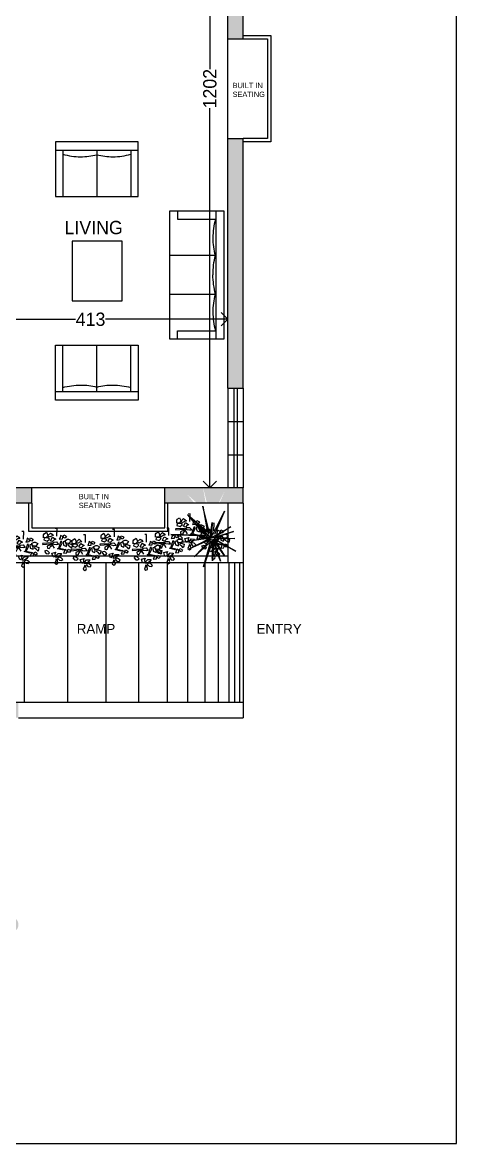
# Model space of a CAD drawing. Header units: inches. Extents: x -706 to 45253, y -3984 to 13819.
# Drawn here: x 20407 to 21060, y -930 to 758 of the extents above; entities that cross this region are included whole.
import ezdxf

# ---------------------------------------------------------------- set-up
doc = ezdxf.new("R2010")
doc.units = ezdxf.units.IN
doc.header["$PDMODE"] = 99
doc.header["$PDSIZE"] = 0.2
for name, color, linetype in [('BC-FURNITURE', 8, 'Continuous'), ('BC-Hatch', 8, 'Continuous'), ('BC-WALLS', 1, 'Continuous'), ('BC-WHITECOLOR', 7, 'Continuous'), ('WALL', 1, 'Continuous')]:
    doc.layers.add(name, color=color, linetype=linetype)
doc.styles.add('BC-1IN100-1', font='FreeSans.ttf', dxfattribs={"height": 20})
doc.styles.add('style2', font='FreeSans.ttf')
doc.dimstyles.new('BC-1IN100-1', dxfattribs={"dimtxt": 20, "dimasz": 20, "dimexe": 0.18, "dimexo": 0.0625, "dimgap": 1, "dimtad": 0, "dimtoh": 1, "dimdec": 1, "dimzin": 12, "dimdsep": 46, "dimtxsty": 'BC-1IN100-1', "dimblk": 'OPEN90', "dimcen": 0.09, "dimse1": 1, "dimse2": 1, "dimclrd": 256, "dimclre": 256, "dimclrt": 7, "dimadec": 0, "dimazin": 0, "dimtfac": 1, "dimtdec": 1, "dimtofl": 0, "dimtmove": 1, "dimatfit": 3, "dimldrblk": 'OPEN90', "dimfxl": 0, "dimtolj": 1, "dimtzin": 0, "dimlwd": -1, "dimarcsym": 0})

# ---------------------------------------------------------------- blocks, each defined once
blk = doc.blocks.new('_Open90')
at = {"color": 0, "linetype": 'ByBlock', "lineweight": -2}
for p, q in [((0, 0), (-1, 0)), ((-0.5, 0.5), (0, 0)), ((0, 0), (-0.5, -0.5))]:
    blk.add_line(p, q, dxfattribs=at)
blk = doc.blocks.new('*D394')
at = {"layer": 'BC-Hatch'}
for p, q in [((20323.1, 310.7), (20487, 310.7)), ((20696.1, 310.7), (20532.3, 310.7))]:
    blk.add_line(p, q, dxfattribs=at)
at = {"layer": 'Defpoints', "color": 0}
for p in [(20716.1, 310.7), (20303.1, 229.9), (20716.1, 229.9)]:
    blk.add_point(p, dxfattribs=at)
at = {"layer": 'BC-Hatch', "xscale": 20, "yscale": 20, "zscale": 20, "rotation": 180}
blk.add_blockref('_Open90', (20303.1, 310.7), dxfattribs=at)
at = {"layer": 'BC-Hatch', "xscale": 20, "yscale": 20, "zscale": 20}
blk.add_blockref('_Open90', (20716.1, 310.7), dxfattribs=at)
at = {"layer": 'BC-Hatch', "color": 7, "insert": (20509.6, 310.7), "char_height": 20, "attachment_point": 5, "style": 'BC-1IN100-1'}
blk.add_mtext('\\A1;413', dxfattribs=at)
blk = doc.blocks.new('*D395')
at = {"layer": 'BC-Hatch'}
for p, q in [((20689.2, 1238.9), (20689.2, 687.4)), ((20689.2, 76.9), (20689.2, 628.4))]:
    blk.add_line(p, q, dxfattribs=at)
at = {"layer": 'Defpoints', "color": 0}
for p in [(20716.1, 1258.9), (20689.2, 56.9), (20716.1, 56.9)]:
    blk.add_point(p, dxfattribs=at)
at = {"layer": 'BC-Hatch', "xscale": 20, "yscale": 20, "zscale": 20}
for p, rotation in [((20689.2, 1258.9), 90), ((20689.2, 56.9), 270)]:
    blk.add_blockref('_Open90', p, dxfattribs=dict(at, rotation=rotation))
at = {"layer": 'BC-Hatch', "color": 7, "insert": (20689.2, 657.9), "char_height": 20, "attachment_point": 5, "rotation": 90, "style": 'BC-1IN100-1'}
blk.add_mtext('\\A1;1202', dxfattribs=at)
blk = doc.blocks.new('A$C6D444076')
at = {"layer": 'BC-FURNITURE'}
for p, q in [((168.1, 61.4), (0, 61.4)), ((0.2, 0.4), (0.2, 72.4)), ((0.2, 72.4), (168.3, 72.4)), ((10.7, 11.2), (10.7, 61.4)), ((58.7, 61), (58.7, 0)), ((109.8, 61), (109.8, 0)), ((157.8, 11.2), (157.8, 61.4)), ((168.3, 72.4), (168.3, 0.4)), ((0.2, 11.2), (10.7, 11.2)), ((168.3, 0.4), (0.2, 0.4)), ((168.3, 11.2), (157.8, 11.2))]:
    blk.add_line(p, q, dxfattribs=at)
for centre, radius, start, end in [((36.2, 156.6), 98.6, 255, 269.5453), ((36.1, 145.4), 87.4, 269.5453, 285), ((85.1, 159.6), 101.9, 255, 269.7526), ((85.1, 153.2), 95.4, 269.7526, 285), ((132.4, 145.4), 87.4, 255, 270.4547), ((132.3, 156.6), 98.6, 270.4547, 285)]:
    blk.add_arc(centre, radius, start, end, dxfattribs=at)
blk = doc.blocks.new('A$C08834721')
at = {"layer": 'BC-FURNITURE'}
for p, q in [((72.1, 108.4), (0, 108.4)), ((0, 108.4), (0, 0)), ((11.1, 0.4), (11.1, 108)), ((72.1, 0), (72.1, 108.4)), ((11.1, 98.9), (72.1, 98.9)), ((11.4, 54.4), (71.8, 54.4)), ((11.1, 9.5), (72.1, 9.5)), ((0, 0), (72.1, 0))]:
    blk.add_line(p, q, dxfattribs=at)
for centre, radius, start, end in [((-75, 74.4), 94.7, 0.674, 15), ((-59.5, 74.6), 79.2, 345, 0.674), ((-59.5, 33.8), 79.2, 359.326, 15), ((-75, 34), 94.7, 345, 359.326)]:
    blk.add_arc(centre, radius, start, end, dxfattribs=at)
blk = doc.blocks.new('A$C18291425')
at = {"color": 66}
for p, q in [((43.8, 107.8), (37.9, 107.3)), ((49.1, 48.6), (56.6, 70.5)), ((56.6, 70.5), (58.2, 62.5)), ((45.4, 47), (49.1, 48.6)), ((63, 42.2), (45.4, 47)), ((58.2, 62.5), (51.3, 48.6)), ((51.3, 48.6), (64.1, 45.4)), ((64.1, 45.4), (63, 42.2))]:
    blk.add_line(p, q, dxfattribs=at)
at = {"color": 86}
for p, q in [((43.3, 84.9), (43.8, 107.8)), ((26.2, 64.1), (0, 63)), ((0, 63), (1.1, 59.8)), ((1.1, 59.8), (24.6, 61.9)), ((24.6, 61.9), (24.6, 61.9)), ((35.8, 48.1), (26.2, 64.1))]:
    blk.add_line(p, q, dxfattribs=at)
for points in [[(3.4, 79.9), (3.4, 89), (4.9, 91.8), (11.8, 96.6), (16, 87.7), (13.2, 81.3), (10.1, 80), (4.8, 80.3)], [(15.5, 85.5), (24.3, 94.1), (29, 90.4), (32.5, 86.7), (26.7, 85), (19.9, 81.3), (17.6, 85), (16, 86.5)], [(59.8, 83.8), (54.5, 87), (52.9, 80.6), (50.7, 75.8), (60.4, 76.9), (60.9, 80.6), (64.1, 88.6), (68.4, 86.5), (70.5, 84.9), (72.1, 84.3), (68.4, 78.5), (65.7, 79.5), (62, 82.7)], [(67.3, 71), (75.3, 75.3), (78.5, 75.3), (86, 71.5), (80.1, 63.5), (73.2, 63), (70.5, 65.1), (68.4, 69.9)], [(26.2, 59.3), (14.4, 54.5), (15, 48.6), (19.8, 47.5), (22.4, 49.1), (25.1, 55.5), (26.7, 53.9), (26.2, 57.7), (25.6, 60.3)], [(72.6, 41.1), (67.3, 44.3), (65.7, 37.9), (63.6, 33.1), (73.2, 34.2), (73.7, 37.9), (76.9, 45.9), (81.2, 43.8), (83.3, 42.2), (84.9, 41.7), (81.2, 35.8), (78.5, 36.9), (74.8, 40.1)], [(78, 63), (89.7, 59.3), (88.7, 53.4), (87.1, 48.6), (82.8, 52.9), (76.4, 57.1), (78.5, 60.9), (79.1, 63)], [(41.8, 15.5), (37.2, 3.7), (41.8, 0), (45.9, 2.8), (46.5, 5.8), (43.7, 12.1), (46, 12.2), (42.9, 14.4), (40.6, 15.8)]]:
    blk.add_lwpolyline(points, dxfattribs=at)
at = {"color": 66}
for points in [[(5.2, 77.7), (4.2, 73.4), (13.9, 70.1), (20.7, 76.1), (15.8, 79.3), (6.3, 79.6)], [(24, 71), (29.9, 81.7), (40.1, 75.3), (35.3, 73.7), (30.4, 68.3), (24.6, 69.9)], [(66.2, 68.3), (62, 67.3), (63.6, 57.1), (72.1, 53.9), (72.6, 59.8), (68.4, 68.3)], [(5.7, 38.7), (11.1, 32), (17.6, 31.1), (18.7, 32.2), (21.2, 34.9), (16.2, 39.7), (12.4, 41.1), (6, 39.1)], [(31.8, 22), (28.1, 33.6), (39.7, 36.6), (37.6, 32), (38.1, 24.8), (32.9, 21.7)], [(28.8, 63.5), (33.7, 66.7), (42.2, 67.3), (48.6, 59.8), (47, 59.3), (42.2, 58.7), (34.7, 59.8), (28.8, 63)], [(40.5, 20.4), (41.5, 26), (47, 32.6), (56.8, 32.1), (56.1, 30.6), (53.2, 26.7), (47.3, 22), (40.9, 20)], [(45.5, 18.6), (50.9, 12), (57.4, 11), (58.5, 12.2), (61, 14.9), (56, 19.6), (52.2, 21), (45.8, 19)]]:
    blk.add_lwpolyline(points, dxfattribs=at)
blk = doc.blocks.new('TREE 2 MNS')
at = {"color": 66}
for points in [[(-15874.2, 11967.2), (-15930.3, 12079.4), (-15883.7, 11969.6)], [(-15859.8, 11976.8), (-15827.5, 12103.3), (-15850.3, 11979.2)], [(-15854.6, 11978), (-15756.1, 12062.9), (-15830.9, 11974.1)], [(-15894.8, 11944), (-15983.1, 11891.4), (-15889.9, 11944)], [(-15841.1, 11950.5), (-15713.9, 11931.4), (-15846.6, 11954.9)], [(-15838.3, 11966), (-15678.2, 11969.6), (-15845.5, 11963.7)]]:
    blk.add_lwpolyline(points, dxfattribs=at)
at = {"color": 86}
for points in [[(-15810.5, 11960.7), (-15979.4, 11951.9), (-15882.2, 11948.3), (-15929.4, 11869.5), (-15877.8, 11945.1), (-15873.5, 11846.5), (-15872.9, 11944), (-15787.4, 11864.6), (-15867.4, 11948.3), (-15764.9, 11903.4), (-15857, 11950.5), (-15799.5, 12020.6), (-15862, 11957.1), (-15872.4, 12026.6), (-15868.5, 11956.6), (-15960.6, 12006.9), (-15886.6, 11959.8), (-15973.2, 11984.5), (-15895.9, 11958.2)], [(-15882.2, 11936.3), (-15910.7, 11845.4), (-15878.9, 11932.5)], [(-15872.4, 11934.1), (-15831.8, 11818.6), (-15864.7, 11931.9)]]:
    blk.add_lwpolyline(points, dxfattribs=at)

msp = doc.modelspace()

# ---------------------------------------------------------------- hatches: boundary and pattern name
at = {"layer": 'BC-Hatch'}
h = msp.add_hatch(color=16, dxfattribs=at)
h.paths.add_polyline_path([(20739.13, 1551.91), (20739.13, 1897.91), (20627.63, 1897.91), (20627.63, 1874.91), (20716.13, 1874.91), (20716.13, 1634.91), (20416.13, 1634.91), (20416.13, 1611.91), (20716.13, 1611.91), (20716.13, 1551.91)])
h.paths.add_polyline_path([(20326.13, 1611.91), (20326.13, 1897.91), (20303.13, 1897.91), (20303.13, 1611.91)])
h.paths.add_polyline_path([(20326.13, 1431.91), (20326.13, 1454.91), (20303.13, 1454.91), (20303.13, 1431.91)])
h.paths.add_polyline_path([(20431.13, 1258.91), (20431.13, 1281.91), (20326.13, 1281.91), (20326.13, 1341.91), (20303.13, 1341.91), (20303.13, 1258.91)])
h.paths.add_polyline_path([(20739.13, 1258.91), (20739.13, 1341.91), (20716.13, 1341.91), (20716.13, 1281.91), (20611.13, 1281.91), (20611.13, 1258.91), (20716.13, 1258.91)])
h.paths.add_polyline_path([(20739.13, 1386.91), (20739.13, 1506.91), (20716.13, 1506.91), (20716.13, 1386.91)])
h.paths.add_polyline_path([(20739.13, 732.91), (20739.13, 1108.91), (20716.13, 1108.91), (20716.13, 732.91)])
h.paths.add_polyline_path([(20326.13, 744.41, 1), (20303.13, 744.41, 1)])
h.paths.add_polyline_path([(20303.13, 1097.41, 1), (20326.13, 1097.41, 1)])
h.paths.add_polyline_path([(20093.13, 1010.91), (20093.13, 1108.91), (20070.13, 1108.91), (20070.13, 1098.91), (20070.13, 1010.91)])
h.paths.add_polyline_path([(20093.13, 810.55), (20093.13, 860.91), (20070.13, 860.91), (20070.13, 755.91), (19680.13, 755.91), (19680.13, 835.91), (19657.13, 835.91), (19657.13, 732.91), (20093.13, 732.91), (20093.13, 799.53), (20087.54, 798.69), (20093.13, 799.68), (20093.13, 810.32), (20076.09, 810.93)])
h.paths.add_polyline_path([(19980.13, 1085.91), (19980.13, 1098.91), (19980.13, 1108.91), (19680.13, 1108.91), (19680.13, 1138.91), (19657.13, 1138.91), (19657.13, 1035.91), (19680.13, 1035.91), (19680.13, 1097.41), (19957.13, 1097.41), (19957.13, 1085.91)])
h.paths.add_polyline_path([(19965.13, 1258.91), (19965.13, 1330.41), (20070.13, 1330.41), (20070.13, 1258.91), (20093.13, 1258.91), (20093.13, 1341.91), (19942.13, 1341.91), (19942.13, 1281.91), (19762.12, 1281.91), (19762.12, 1341.91), (19750.62, 1341.91), (19740.62, 1341.91), (19739.12, 1341.91), (19739.12, 1281.91), (19409.12, 1281.91), (19409.12, 1521.91), (19739.12, 1521.91), (19739.12, 1431.91), (19740.62, 1431.91), (19750.62, 1431.91), (19762.12, 1431.91), (19762.12, 1521.91), (19942.13, 1521.91), (19942.13, 1461.91), (19965.13, 1461.91), (19965.13, 1544.91), (19680.13, 1544.91), (19680.13, 1634.91), (19657.13, 1634.91), (19657.13, 1544.91), (19386.12, 1544.91), (19386.12, 1258.91), (19657.13, 1258.91), (19657.13, 1228.91), (19680.13, 1228.91), (19680.13, 1258.91), (19920.13, 1258.91), (19920.13, 1198.91), (19920.87, 1198.91), (19930.87, 1198.91), (19931.63, 1198.91), (19931.63, 1258.91)])
h.paths.add_polyline_path([(20093.13, 1431.91), (20093.13, 1897.91), (19975.13, 1897.91), (19975.13, 1874.91), (20070.13, 1874.91), (20070.13, 1431.91)])
h.paths.add_polyline_path([(19775.13, 1874.91), (19775.13, 1897.91), (19657.13, 1897.91), (19657.13, 1784.91), (19680.13, 1784.91), (19680.13, 1874.91)])
h.paths.add_polyline_path([(19680.13, 617.91), (19680.13, 697.91), (19657.13, 697.91), (19657.13, 617.91)])
h.paths.add_polyline_path([(20527.63, 1874.91), (20527.63, 1897.91), (20416.13, 1897.91), (20416.13, 1874.91)], flags=16)
h = msp.add_hatch(color=16, dxfattribs=at)
h.paths.add_polyline_path([(20739.13, 206.91), (20739.13, 582.91), (20716.13, 582.91), (20716.13, 206.91)])
h.paths.add_polyline_path([(20702.34, 33.91), (20711.25, 51.69), (20703.7, 33.91), (20739.13, 33.91), (20739.13, 56.91), (20678.98, 56.91), (20684.84, 33.91), (20692.57, 33.91), (20692.7, 34.8), (20692.65, 33.91)])
h.paths.add_polyline_path([(20683.01, 33.91), (20678.8, 56.91), (20621.13, 56.91), (20621.13, 33.91), (20666.02, 33.91), (20655.5, 46.39), (20669.98, 33.91)])
h.paths.add_polyline_path([(20421.13, 33.91), (20421.13, 56.91), (20253.13, 56.91), (20253.13, 46.13), (20253.13, 33.91)])
h.paths.add_polyline_path([(20303.13, 218.41, 1), (20326.13, 218.41, 1)])
h.paths.add_polyline_path([(20303.13, 571.41, 1), (20326.13, 571.41, 1)])
h.paths.add_polyline_path([(20093.13, 469.91), (20093.13, 582.91), (20070.13, 582.91), (20070.13, 469.91)])
h.paths.add_polyline_path([(20093.13, 56.91), (20093.13, 319.91), (20070.13, 319.91), (20070.13, 229.91), (20070.13, 56.91), (20040.13, 56.91), (20040.13, 33.91), (20143.13, 33.91), (20143.13, 46.13), (20143.13, 56.91)])
h.paths.add_polyline_path([(19980.13, 206.91), (19980.13, 229.91), (19680.13, 229.91), (19680.13, 294.91), (19657.13, 294.91), (19657.13, 206.91), (19680.13, 206.91)])
h.paths.add_polyline_path([(19680.13, 494.91), (19680.13, 571.41), (19957.13, 571.41), (19957.13, 559.91), (19980.13, 559.91), (19980.13, 582.91), (19657.13, 582.91), (19657.13, 494.91)])
h.paths.add_polyline_path([(19680.13, 56.91), (19680.13, 116.91), (19657.13, 116.91), (19657.13, 33.91), (19980.13, 33.91), (19980.13, 56.91)])
h.paths.add_polyline_path([(20093.13, -289.09), (20093.13, -266.09), (19995.13, -266.09), (19995.13, -289.09)])
h.paths.add_polyline_path([(20401.13, -289.09), (20401.13, -266.09), (20326.13, -266.09), (20303.13, -266.09), (20303.13, -289.09)])
h.paths.add_polyline_path([(20378.13, -600.59, 1), (20401.13, -600.59, 1)])
h.paths.add_polyline_path([(19995.13, -600.59, 1), (20018.13, -600.59, 1)])
h.paths.add_polyline_path([(19931.63, 56.91), (19931.63, 116.91), (19920.13, 116.91), (19920.13, 61.91, 0.0023088), (19920.87, 61.91), (19924.67, 61.91), (19924.67, 63.16), (19930.87, 63.16), (19930.87, 56.91)], flags=16)

# ---------------------------------------------------------------- linework, layer by layer
for p, q in [((20716.13, 582.91), (20716.13, 732.91)), ((20716.13, 206.91), (20716.13, 56.91)), ((20725.13, 206.91), (20725.13, 56.91)), ((20730.13, 206.91), (20730.13, 56.91)), ((20739.13, 206.91), (20739.13, 56.91)), ((20716.13, 156.91), (20739.13, 156.91)), ((20716.13, 106.91), (20739.13, 106.91)), ((20621.13, 56.91), (20421.13, 56.91)), ((20716.13, 33.91), (20716.13, -56.09)), ((20739.13, 33.91), (20739.13, -289.09)), ((20716.13, -46.09), (20326.13, -46.09)), ((20739.13, -56.09), (20303.13, -56.09)), ((20739.13, -266.09), (20326.13, -266.09)), ((20401.13, -289.09), (20739.13, -289.09))]:
    msp.add_line(p, q)
for points in [[(20739.13, 737.91), (20781.13, 737.91), (20781.13, 577.91), (20739.13, 577.91)], [(20739.13, 732.91), (20776.13, 732.91), (20776.13, 582.91), (20739.13, 582.91)], [(20416.13, 33.91), (20416.13, -8.09), (20626.13, -8.09), (20626.13, 33.91)], [(20421.13, 33.91), (20421.13, -3.09), (20621.13, -3.09), (20621.13, 33.91)]]:
    msp.add_lwpolyline(points)
for p, q in [((20410.28, -266.09), (20410.28, -56.09)), ((20475.31, -266.09), (20475.31, -56.09)), ((20533.11, -266.09), (20533.11, -56.09)), ((20582.24, -266.09), (20582.24, -56.09)), ((20625.6, -266.09), (20625.6, -56.09)), ((20655.94, -266.09), (20655.94, -56.09)), ((20681.96, -266.09), (20681.96, -56.09)), ((20702.19, -266.09), (20702.19, -56.09)), ((20718.08, -266.09), (20718.08, -56.09)), ((20726.75, -266.09), (20726.75, -56.09)), ((20734.13, -266.09), (20734.13, -56.09))]:
    msp.add_line(p, q, dxfattribs=at)
at = {"layer": 'BC-Hatch', "linetype": 'Continuous'}
msp.add_lwpolyline([(20556.98, 338.55), (20556.98, 428.55), (20481.98, 428.55), (20481.98, 338.55)], close=True, dxfattribs=at)
at = {"layer": 'BC-WALLS'}
for p, q in [((20716.13, 732.91), (20716.13, 1108.91)), ((20739.13, 732.91), (20739.13, 1108.91)), ((20716.13, 732.91), (20739.13, 732.91)), ((20716.13, 582.91), (20739.13, 582.91)), ((20716.13, 206.91), (20716.13, 582.91)), ((20739.13, 206.91), (20739.13, 582.91)), ((20716.13, 206.91), (20739.13, 206.91)), ((20421.13, 56.91), (20253.13, 56.91)), ((20421.13, 33.91), (20421.13, 56.91)), ((20739.13, 56.91), (20621.13, 56.91)), ((20621.13, 33.91), (20621.13, 56.91)), ((20739.13, 33.91), (20739.13, 56.91)), ((20421.13, 33.91), (20253.13, 33.91)), ((20739.13, 33.91), (20621.13, 33.91))]:
    msp.add_line(p, q, dxfattribs=at)
at = {"layer": 'Defpoints'}
msp.add_lwpolyline([(21060.45, -930.24), (21060.45, 2146.74), (19276.42, 2146.74), (19276.42, -930.24)], close=True, dxfattribs=at)

# ---------------------------------------------------------------- block references
at = {"color": 7, "xscale": 0.5, "yscale": 0.5, "zscale": 0.5}
for p in [(20637.52, -36.28), (20673.64, -50.33), (20387.02, -62.51), (20437.24, -58.11), (20480.1, -67.53), (20523.72, -59.46), (20572.11, -67.16), (20605.66, -57.4)]:
    msp.add_blockref('A$C18291425', p, dxfattribs=at)
at = {"layer": 'BC-WALLS', "linetype": 'Continuous', "yscale": 1.144995991403744, "zscale": 1.144995991403744}
for name, p, xscale, rotation in [('A$C08834721', (20456.91, 577.98), 1.144995991403744, 270), ('A$C6D444076', (20627.72, 280.93), -1.144995991403744, 270.0000000000031), ('A$C08834721', (20456.91, 189.12), -1.144995991403744, 270.0000000000001)]:
    msp.add_blockref(name, p, dxfattribs=dict(at, xscale=xscale, rotation=rotation))
at = {"layer": 'WALL', "xscale": -0.319999999999709, "yscale": 0.319999999999709, "zscale": 0.3200000000000001}
msp.add_blockref('TREE 2 MNS', (15613.54, -3843.73), dxfattribs=at)

# ---------------------------------------------------------------- texts
at = {"layer": 'BC-WHITECOLOR', "width": 113.9495, "attachment_point": 1, "style": 'style2'}
for s, insert, char_height in [('{\\fFreeSans|b0|i0|c0|p18;BUILT IN\\PSEATING}', (20723.37, 666.74), 8), ('{\\fFreeSans|b0|i0|c0|p18;LIVING}', (20470.42, 458.88), 20), ('{\\fFreeSans|b0|i0|c0|p18;BUILT IN\\PSEATING}', (20491.84, 47.82), 8), ('{\\fFreeSans|b0|i0|c0|p18;RAMP}', (20488.82, -147.81), 15), ('{\\fFreeSans|b0|i0|c0|p18;ENTRY}', (20759.35, -147.81), 15)]:
    msp.add_mtext(s, dxfattribs=dict(at, insert=insert, char_height=char_height))

# ---------------------------------------------------------------- dimensions: what is measured, and where the dimension line sits
at = {"layer": 'BC-Hatch'}
dim = msp.add_linear_dim(base=(20689.21, 56.91), p1=(20716.13, 1258.91), p2=(20716.13, 56.91), angle=90, dimstyle='BC-1IN100-1', dxfattribs=at)
dim.commit()
dim.dimension.update_dxf_attribs({"geometry": '*D395', "text_midpoint": (20689.21, 657.91)})
dim = msp.add_linear_dim(base=(20716.13, 310.71), p1=(20303.13, 229.91), p2=(20716.13, 229.91), dimstyle='BC-1IN100-1', dxfattribs=at)
dim.commit()
dim.dimension.update_dxf_attribs({"geometry": '*D394', "text_midpoint": (20509.63, 310.71)})

doc.saveas('drawing.dxf')
